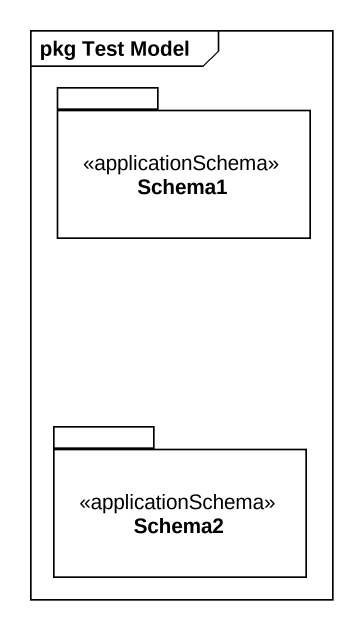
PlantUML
@startuml
mainframe pkg Test Model
package Schema1 <<applicationSchema>> {
}
package Schema2 <<applicationSchema>> {
}
@enduml
